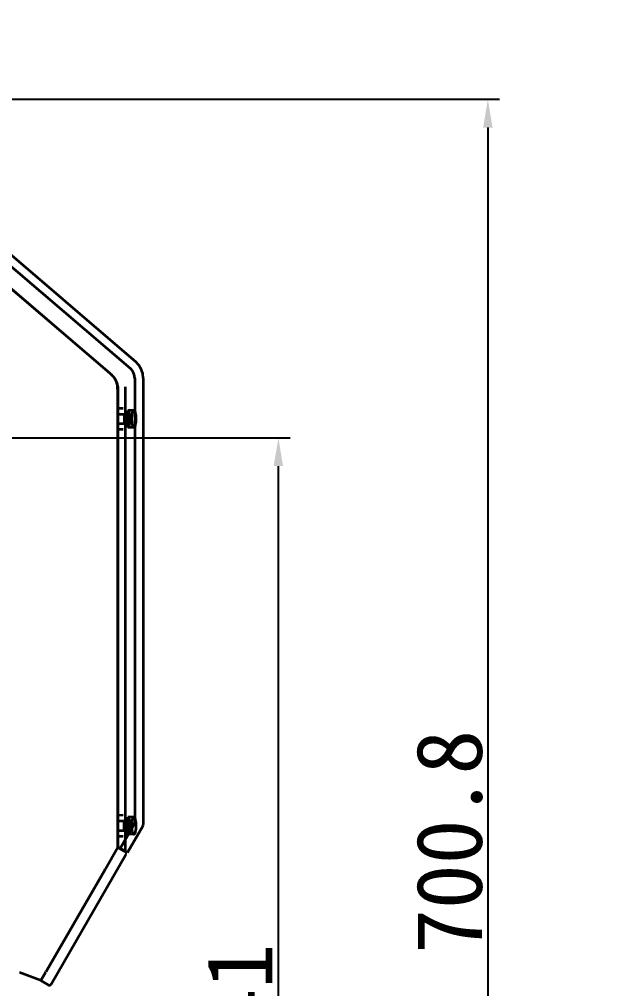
# Model space of a CAD drawing. Header units: millimetres. Extents: x 4086 to 8300, y 123 to 1549.
# Drawn here: x 7059.6 to 7123.7, y 947 to 1049.9 of the extents above; entities that cross this region are included whole.
import ezdxf

# ---------------------------------------------------------------- set-up
doc = ezdxf.new("R2010")
doc.units = ezdxf.units.MM
doc.linetypes.add('PHANTOM', pattern=[0.8, 0.45, -0.05, 0.1, -0.05, 0.1, -0.05])
doc.layers.add('00_COMPONENTS', color=7, linetype='Continuous')
doc.layers.add('标注', color=7, linetype='Continuous', lineweight=25)
doc.layers.add('粗线', color=7, linetype='PHANTOM', lineweight=35)
doc.styles.get("Standard").update_dxf_attribs({"font": 'simsun.ttc'})
doc.dimstyles.new('直线标注', dxfattribs={"dimtxt": 7, "dimasz": 3, "dimexe": 1.25, "dimexo": 0.625, "dimtad": 1, "dimlfac": 4, "dimdsep": 46, "dimtxsty": 'Standard', "dimcen": 2.5, "dimadec": 0, "dimazin": 0, "dimtm": 1e-09, "dimtfac": 1, "dimtmove": 0, "dimatfit": 3, "dimfxl": 1, "dimarcsym": 0})

# ---------------------------------------------------------------- blocks, each defined once
blk = doc.blocks.new('*D2402')
at = {"layer": 'Defpoints', "color": 0}
for p in [(6954.8, 1144), (7162.41, 1144), (7003.18, 883.78)]:
    blk.add_point(p, dxfattribs=at)
at = {"layer": '标注', "color": 0, "linetype": 'Continuous', "lineweight": -2}
for p, q in [((6955.43, 1144), (7163.66, 1144)), ((7162.41, 886.78), (7162.41, 1141)), ((7003.8, 883.78), (7163.66, 883.78))]:
    blk.add_line(p, q, dxfattribs=at)
at = {"layer": '标注', "color": 0}
for points in [[(7162.91, 1141), (7161.91, 1141), (7162.41, 1144)], [(7161.91, 886.78), (7162.91, 886.78), (7162.41, 883.78)]]:
    blk.add_solid(points, dxfattribs=at)
at = {"layer": '标注', "color": 0, "insert": (7154.74, 1014.31), "char_height": 7, "attachment_point": 2, "rotation": 90}
blk.add_mtext('Maximum 1157', dxfattribs=at)
blk = doc.blocks.new('*D2415')
at = {"layer": 'Defpoints', "color": 0}
for p in [(6857.35, 1059.77), (7136.55, 1059.77), (6991.74, 883.78)]:
    blk.add_point(p, dxfattribs=at)
at = {"layer": '标注', "color": 0, "linetype": 'Continuous', "lineweight": -2}
for p, q in [((6857.97, 1059.77), (7137.8, 1059.77)), ((7136.55, 886.78), (7136.55, 1056.77)), ((6992.36, 883.78), (7137.8, 883.78))]:
    blk.add_line(p, q, dxfattribs=at)
at = {"layer": '标注', "color": 0}
for points in [[(7137.05, 1056.77), (7136.05, 1056.77), (7136.55, 1059.77)], [(7136.05, 886.78), (7137.05, 886.78), (7136.55, 883.78)]]:
    blk.add_solid(points, dxfattribs=at)
at = {"layer": '标注', "color": 0, "insert": (7128.92, 971.77), "char_height": 7, "attachment_point": 2, "rotation": 90}
blk.add_mtext('784.2', dxfattribs=at)
blk = doc.blocks.new('*D2418')
at = {"layer": 'Defpoints', "color": 0}
for p in [(7015.55, 1005.5), (7087.1, 1005.5), (7003.18, 883.78)]:
    blk.add_point(p, dxfattribs=at)
at = {"layer": '标注', "color": 0, "linetype": 'Continuous', "lineweight": -2}
for p, q in [((7016.18, 1005.5), (7088.35, 1005.5)), ((7087.1, 886.78), (7087.1, 1002.5)), ((7003.8, 883.78), (7088.35, 883.78))]:
    blk.add_line(p, q, dxfattribs=at)
at = {"layer": '标注', "color": 0}
for points in [[(7087.6, 1002.5), (7086.6, 1002.5), (7087.1, 1005.5)], [(7086.6, 886.78), (7087.6, 886.78), (7087.1, 883.78)]]:
    blk.add_solid(points, dxfattribs=at)
at = {"layer": '标注', "color": 0, "insert": (7079.47, 944.64), "char_height": 7, "attachment_point": 2, "rotation": 90}
blk.add_mtext('541', dxfattribs=at)
blk = doc.blocks.new('*D2419')
at = {"layer": 'Defpoints', "color": 0}
for p in [(7035.92, 1041.45), (7003.18, 883.78), (7109.33, 883.78)]:
    blk.add_point(p, dxfattribs=at)
at = {"layer": '标注', "color": 0, "linetype": 'Continuous', "lineweight": -2}
for p, q in [((7036.54, 1041.45), (7110.58, 1041.45)), ((7109.33, 1038.45), (7109.33, 886.78)), ((7003.8, 883.78), (7110.58, 883.78))]:
    blk.add_line(p, q, dxfattribs=at)
at = {"layer": '标注', "color": 0}
for points in [[(7109.83, 1038.45), (7108.83, 1038.45), (7109.33, 1041.45)], [(7108.83, 886.78), (7109.83, 886.78), (7109.33, 883.78)]]:
    blk.add_solid(points, dxfattribs=at)
at = {"layer": '标注', "color": 0, "insert": (7101.7, 962.61), "char_height": 7, "attachment_point": 2, "rotation": 90}
blk.add_mtext('700.8', dxfattribs=at)

msp = doc.modelspace()

# ---------------------------------------------------------------- linework, layer by layer
at = {"layer": '00_COMPONENTS', "linetype": 'Continuous'}
msp.add_arc((7070.7135, 961.37189), 0.225, 330, 60, dxfattribs=at)
at = {"layer": '粗线', "linetype": 'Continuous'}
for p, q in [((7040.49618, 1040.48031), (7071.97234, 1013.56882)), ((7039.91109, 1039.79645), (7071.38739, 1012.88484)), ((7039.52938, 1037.75459), (7069.24138, 1012.35134)), ((7069.22137, 1012.36854), (7039.53786, 1037.74734)), ((7071.86013, 1011.85891), (7071.86013, 964.59989)), ((7072.76013, 1011.85929), (7072.76013, 964.44909)), ((7069.96401, 1011.32891), (7070.04921, 1010.85932)), ((7070.03758, 1010.78055), (7070.01664, 1010.92391)), ((7070.06006, 1010.57427), (7070.06013, 962.0701)), ((7070.85502, 1010.91404), (7070.85502, 961.60713)), ((7070.0612, 962.04207), (7070.0612, 1010.45536)), ((7070.06013, 1008.6451), (7070.62107, 1008.66468)), ((7070.06013, 1008.02635), (7070.73513, 1008.02635)), ((7070.73513, 1008.02635), (7070.73513, 1007.01385)), ((7070.94438, 1007.74992), (7071.35761, 1007.98248)), ((7070.94438, 1007.75495), (7071.35761, 1007.97449)), ((7071.35761, 1007.93831), (7070.94438, 1007.70575)), ((7071.35761, 1007.89698), (7070.94438, 1007.67745)), ((7071.35761, 1007.78801), (7070.94438, 1007.69462)), ((7070.94438, 1007.28524), (7070.94438, 1007.75495)), ((7071.35761, 1007.71737), (7070.94438, 1007.66415)), ((7071.42216, 1007.67099), (7070.94438, 1007.67099)), ((7071.41975, 1007.65205), (7070.94438, 1007.65205)), ((7070.94438, 1007.51242), (7071.35761, 1007.60581)), ((7070.94438, 1007.56906), (7071.35761, 1007.51583)), ((7070.94438, 1007.52777), (7071.35761, 1007.43438)), ((7070.94438, 1007.47114), (7071.35761, 1007.52436)), ((7071.78243, 1008.4201), (7071.12292, 1008.4201)), ((7071.12292, 1006.6201), (7071.12292, 1008.4201)), ((7071.12292, 1007.8724), (7071.12292, 1007.5201)), ((7071.12292, 1007.5201), (7071.12292, 1006.69192)), ((7071.41975, 1007.70449), (7071.42258, 1007.67359)), ((7071.42258, 1007.67148), (7071.41975, 1007.67637)), ((7071.42258, 1007.62539), (7071.41975, 1007.66031)), ((7071.42258, 1007.65504), (7071.41975, 1007.65375)), ((7071.42258, 1007.59995), (7071.41975, 1007.63456)), ((7071.41975, 1007.57945), (7071.42258, 1007.59582)), ((7071.41975, 1007.49417), (7071.42258, 1007.47262)), ((7071.41975, 1007.46074), (7071.42258, 1007.44437)), ((7071.42258, 1007.44024), (7071.41975, 1007.40564)), ((7070.06013, 1007.01385), (7070.73513, 1007.01385)), ((7071.41975, 1007.38815), (7070.94438, 1007.38815)), ((7071.35761, 1007.32282), (7070.94438, 1007.37605)), ((7071.42216, 1007.36921), (7070.94438, 1007.36921)), ((7071.35761, 1007.14321), (7070.94438, 1007.36275)), ((7071.35761, 1007.25218), (7070.94438, 1007.34557)), ((7071.35761, 1007.10188), (7070.94438, 1007.33445)), ((7070.94438, 1007.29027), (7071.35761, 1007.05771)), ((7070.94438, 1007.28524), (7071.35761, 1007.0657)), ((7071.78243, 1006.6201), (7071.12292, 1006.6201)), ((7071.42258, 1007.36871), (7071.41975, 1007.36382)), ((7071.41975, 1007.33571), (7071.42258, 1007.36661)), ((7071.41975, 1007.32813), (7071.42258, 1007.35566)), ((7070.62106, 1006.37551), (7070.06013, 1006.3951)), ((7070.06013, 965.4451), (7070.62107, 965.46468)), ((7070.06013, 964.82635), (7070.73513, 964.82635)), ((7071.86013, 964.59989), (7070.3147, 961.92312)), ((7070.73513, 963.81385), (7070.73513, 964.82635)), ((7070.94438, 964.55263), (7071.35761, 964.75226)), ((7070.94438, 964.54176), (7071.35761, 964.71251)), ((7071.35761, 964.70641), (7070.94438, 964.53979)), ((7071.35761, 964.65025), (7070.94438, 964.51962)), ((7071.35761, 964.64385), (7070.94438, 964.44422)), ((7071.35761, 964.57422), (7070.94438, 964.40347)), ((7070.94438, 964.39808), (7071.35761, 964.56471)), ((7070.94438, 964.08756), (7070.94438, 964.55263)), ((7071.42296, 964.48805), (7070.94438, 964.48805)), ((7070.94438, 964.35394), (7071.35761, 964.48457)), ((7071.42272, 964.48309), (7070.94438, 964.48309)), ((7070.94438, 964.28625), (7071.35761, 964.15562)), ((7070.94438, 964.24211), (7071.35761, 964.07549)), ((7071.35761, 964.06597), (7070.94438, 964.23672)), ((7071.10004, 961.48338), (7072.71491, 964.28041)), ((7071.78243, 965.2201), (7071.12292, 965.2201)), ((7071.12292, 963.4201), (7071.12292, 965.2201)), ((7071.35761, 964.71251), (7071.35926, 964.68348)), ((7071.35761, 964.57422), (7071.35926, 964.59793)), ((7071.35926, 964.58897), (7071.35761, 964.56471)), ((7071.35926, 964.69016), (7071.36025, 964.66026)), ((7071.35926, 964.58897), (7071.36025, 964.62139)), ((7071.36025, 964.66752), (7071.36058, 964.63676)), ((7071.36025, 964.61299), (7071.36058, 964.64459)), ((7071.41975, 964.5084), (7071.42258, 964.49056)), ((7071.42258, 964.49013), (7071.41975, 964.50724)), ((7071.42258, 964.37202), (7071.41975, 964.40521)), ((7071.42258, 964.33546), (7071.41975, 964.37012)), ((7071.41975, 964.31177), (7071.42258, 964.33785)), ((7071.41975, 964.32842), (7071.42258, 964.30235)), ((7071.41975, 964.27008), (7071.42258, 964.30474)), ((7072.71492, 964.28042), (7072.74922, 964.36482)), ((7072.74922, 964.36482), (7072.76013, 964.44908)), ((7070.06013, 963.81385), (7070.73513, 963.81385)), ((7070.62106, 963.17551), (7070.06013, 963.1951)), ((7071.35761, 963.99634), (7070.94438, 964.19598)), ((7071.42272, 964.15711), (7070.94438, 964.15711)), ((7071.42296, 964.15215), (7070.94438, 964.15215)), ((7071.35761, 963.98994), (7070.94438, 964.12057)), ((7071.35761, 963.93378), (7070.94438, 964.1004)), ((7070.94438, 964.09843), (7071.35761, 963.92769)), ((7070.94438, 964.08756), (7071.35761, 963.88793)), ((7071.78243, 963.4201), (7071.12292, 963.4201)), ((7071.35761, 964.06597), (7071.35926, 964.04226)), ((7071.35926, 963.95671), (7071.35761, 963.92769)), ((7071.36025, 963.97993), (7071.35926, 963.95003)), ((7071.36058, 963.9956), (7071.36025, 964.0272)), ((7071.36058, 964.00344), (7071.36025, 963.97267)), ((7071.42258, 964.15006), (7071.41975, 964.13296)), ((7071.41975, 964.12657), (7071.42258, 964.14987)), ((7071.41975, 964.13179), (7071.42258, 964.14964)), ((7062.96923, 947.50842), (7070.90836, 961.25939)), ((7068.74144, 959.75618), (7070.0612, 962.04207)), ((7070.826, 961.56674), (7070.04658, 962.01674)), ((7071.09412, 961.47312), (7070.06013, 962.0701))]:
    msp.add_line(p, q, dxfattribs=at)
at = {"layer": '粗线', "color": 6, "linetype": 'Continuous'}
for p, q in [((7069.50961, 1012.09773), (7069.77903, 1011.74746)), ((7069.77865, 1011.74807), (7069.96424, 1011.32822))]:
    msp.add_line(p, q, dxfattribs=at)
at = {"layer": '粗线', "color": 7, "linetype": 'Continuous'}
for p, q in [((7062.44633, 948.84955), (7068.70438, 959.68882)), ((7062.36481, 948.71493), (7062.41134, 948.79384)), ((7062.41134, 948.79384), (7062.43298, 948.82947)), ((7062.43298, 948.82947), (7062.44633, 948.84955)), ((7061.89678, 947.90088), (7059.61354, 948.73191)), ((7061.88245, 947.87606), (7062.376, 948.73091)), ((7061.88245, 947.87606), (7062.66188, 947.42606))]:
    msp.add_line(p, q, dxfattribs=at)
at = {"layer": '粗线', "linetype": 'Continuous'}
for points in [[(7071.86011, 1011.85871), (7071.80443, 1012.24243), (7071.64275, 1012.59332), (7071.3874, 1012.88481)], [(7072.76011, 1011.85871), (7072.70761, 1012.3419), (7072.5537, 1012.80011), (7072.3054, 1013.21497), (7071.97226, 1013.56887)], [(7070.04921, 1010.85932), (7070.05691, 1010.71898), (7070.06006, 1010.57427)], [(7071.36058, 1007.96207), (7071.36025, 1007.96925), (7071.35926, 1007.97606), (7071.35761, 1007.98248)], [(7071.36058, 1007.93731), (7071.36025, 1007.95006), (7071.35926, 1007.96246), (7071.35761, 1007.97449)], [(7071.35761, 1007.93831), (7071.35926, 1007.94659), (7071.36025, 1007.95451), (7071.36058, 1007.96207)], [(7071.35761, 1007.89698), (7071.35926, 1007.91076), (7071.36025, 1007.92421), (7071.36058, 1007.93731)], [(7071.35761, 1007.78801), (7071.35926, 1007.75804), (7071.36025, 1007.72789), (7071.36058, 1007.69758)], [(7071.35761, 1007.71737), (7071.38467, 1007.69648), (7071.40541, 1007.67524), (7071.41975, 1007.65375)], [(7071.35761, 1007.71737), (7071.35926, 1007.68545), (7071.36025, 1007.6534), (7071.36058, 1007.62125)], [(7071.36058, 1007.69758), (7071.36025, 1007.66712), (7071.35926, 1007.63652), (7071.35761, 1007.60581)], [(7071.36058, 1007.62125), (7071.36025, 1007.58902), (7071.35926, 1007.55672), (7071.35761, 1007.52436)], [(7071.41975, 1007.57945), (7071.40541, 1007.55796), (7071.38467, 1007.53672), (7071.35761, 1007.51583)], [(7071.41975, 1007.46074), (7071.40541, 1007.48224), (7071.38466, 1007.50348), (7071.35761, 1007.52436)], [(7071.36058, 1007.41894), (7071.36025, 1007.45118), (7071.35926, 1007.48348), (7071.35761, 1007.51583)], [(7071.41975, 1007.71206), (7071.42258, 1007.68453), (7071.42258, 1007.65504)], [(7071.41975, 1007.54602), (7071.42258, 1007.56758), (7071.42258, 1007.62539)], [(7071.42258, 1007.47262), (7071.42258, 1007.4148), (7071.41975, 1007.37988)], [(7071.36058, 1007.34261), (7071.36025, 1007.37308), (7071.35926, 1007.40367), (7071.35761, 1007.43438)], [(7071.35761, 1007.32282), (7071.35926, 1007.35475), (7071.36025, 1007.38679), (7071.36058, 1007.41894)], [(7071.35761, 1007.32282), (7071.38466, 1007.3437), (7071.40541, 1007.36494), (7071.41975, 1007.38644)], [(7071.35761, 1007.25218), (7071.35926, 1007.28215), (7071.36025, 1007.3123), (7071.36058, 1007.34261)], [(7071.35761, 1007.14321), (7071.35926, 1007.12943), (7071.36025, 1007.11598), (7071.36058, 1007.10288)], [(7071.36058, 1007.10288), (7071.36025, 1007.09013), (7071.35926, 1007.07773), (7071.35761, 1007.0657)], [(7071.35761, 1007.10188), (7071.35926, 1007.0936), (7071.36025, 1007.08568), (7071.36058, 1007.07813)], [(7071.36058, 1007.07813), (7071.36025, 1007.07094), (7071.35926, 1007.06414), (7071.35761, 1007.05771)], [(7071.42258, 1007.35566), (7071.42258, 1007.38516), (7071.41975, 1007.38644)], [(7071.36058, 964.69949), (7071.36025, 964.71741), (7071.35926, 964.73501), (7071.35761, 964.75226)], [(7071.35761, 964.64385), (7071.35926, 964.6627), (7071.36025, 964.68125), (7071.36058, 964.69949)], [(7071.35761, 964.65025), (7071.35926, 964.62318), (7071.36025, 964.59588), (7071.36058, 964.56835)], [(7071.36058, 964.56835), (7071.36025, 964.54061), (7071.35926, 964.51268), (7071.35761, 964.48457)], [(7071.41975, 964.51363), (7071.42258, 964.49033), (7071.42258, 964.48319), (7071.41975, 964.4941)], [(7071.42258, 964.37202), (7071.42258, 964.26818), (7071.41975, 964.23498)], [(7071.36058, 964.07184), (7071.36025, 964.09958), (7071.35926, 964.12751), (7071.35761, 964.15562)], [(7071.36025, 964.0188), (7071.35926, 964.05122), (7071.35761, 964.07549)], [(7071.35761, 963.98994), (7071.35926, 964.01701), (7071.36025, 964.04431), (7071.36058, 964.07184)], [(7071.35761, 963.99634), (7071.35926, 963.97749), (7071.36025, 963.95894), (7071.36058, 963.9407)], [(7071.36058, 963.9407), (7071.36025, 963.92278), (7071.35926, 963.90519), (7071.35761, 963.88793)], [(7071.42258, 964.14964), (7071.42258, 964.157), (7071.41975, 964.14609)]]:
    msp.add_lwpolyline(points, dxfattribs=at)
at = {"layer": '粗线', "color": 6, "linetype": 'Continuous'}
msp.add_lwpolyline([(7069.24138, 1012.35134), (7069.38086, 1012.22518), (7069.50961, 1012.09773)], dxfattribs=at)
at = {"layer": '粗线', "color": 7, "linetype": 'Continuous'}
msp.add_lwpolyline([(7068.70438, 959.68882), (7068.7149, 959.71011), (7068.72282, 959.73319), (7068.7277, 959.75638)], dxfattribs=at)
for centre, radius, start, end in [((7066.60678, 1009.3052), 4.02742, 44.0346283, 49.5188564), ((7062.77438, 947.62092), 0.225, 240, 330)]:
    msp.add_arc(centre, radius, start, end, dxfattribs=at)
at = {"layer": '粗线', "color": 6, "linetype": 'Continuous'}
msp.add_arc((7066.55198, 1009.23847), 4.11375, 44.0310469, 49.5202414, dxfattribs=at)
at = {"layer": '粗线', "linetype": 'Continuous'}
for centre, radius, start, end in [((7067.8112, 1010.45536), 2.25, 0, 8.3100036), ((7065.72188, 1010.5516), 4.33825, 359.9710397, 4.0674681), ((7069.97384, 1007.52172), 1.45849, 18.4512078, 38.0191903), ((7069.97024, 1007.5202), 1.46236, 10.015676, 37.9792492), ((7069.97462, 1007.52191), 1.45769, 17.6303189, 18.4192328), ((7069.97159, 1007.51944), 1.46092, 322.0053127, 350.0869526), ((7069.96985, 1007.52028), 1.46283, 322.0213408, 342.3264555), ((7069.97048, 964.32028), 1.46212, 6.5916503, 37.9825546), ((7069.97175, 964.31943), 1.46076, 322.001902, 353.4241095)]:
    msp.add_arc(centre, radius, start, end, dxfattribs=at)
at = {"layer": '粗线', "color": 7, "linetype": 'Continuous'}
msp.add_open_spline([(7069.50217, 1012.10463), (7069.65333, 1011.94801), (7069.90428, 1011.57936), (7070.00087, 1011.14196), (7070.01664, 1010.92391)], degree=3, knots=[0, 0, 0, 0, 0.500000018, 1, 1, 1, 1], dxfattribs=at)
at = {"layer": '粗线', "linetype": 'Continuous'}
for points, knots in [([(7070.04921, 1010.85932), (7070.03795, 1011.01658), (7069.98421, 1011.3289), (7069.7974, 1011.75333), (7069.61035, 1011.99335), (7069.50961, 1012.09773)], [0, 0, 0, 0, 0.343549722, 0.683905555, 1, 1, 1, 1]), ([(7072.01485, 1007.5201), (7072.01485, 1007.63422), (7072.00762, 1007.84642), (7071.95864, 1008.12861), (7071.91254, 1008.32363), (7071.78219, 1008.45441), (7071.64667, 1008.32407), (7071.58701, 1008.13049), (7071.52697, 1007.84667), (7071.51649, 1007.63405), (7071.51649, 1007.5201)], [0, 0, 0, 0, 0.176396072, 0.328510583, 0.436985725, 0.496943101, 0.559035313, 0.670712788, 0.823875985, 1, 1, 1, 1]), ([(7071.51649, 1007.5201), (7071.51649, 1007.40712), (7071.52684, 1007.19644), (7071.58582, 1006.91332), (7071.64528, 1006.72022), (7071.77898, 1006.58545), (7071.91225, 1006.71412), (7071.95802, 1006.90995), (7072.00763, 1007.19233), (7072.01485, 1007.40541), (7072.01485, 1007.5201)], [0, 0, 0, 0, 0.174629175, 0.326493914, 0.439063156, 0.502245202, 0.562003333, 0.670290559, 0.822731733, 1, 1, 1, 1]), ([(7072.01485, 964.3201), (7072.01485, 964.43422), (7072.00762, 964.64642), (7071.95864, 964.92861), (7071.91254, 965.12363), (7071.78219, 965.25441), (7071.64667, 965.12407), (7071.58701, 964.93049), (7071.52697, 964.64667), (7071.51649, 964.43405), (7071.51649, 964.3201)], [0, 0, 0, 0, 0.176396072, 0.328510583, 0.436985725, 0.496943101, 0.559035313, 0.670712788, 0.823875985, 1, 1, 1, 1]), ([(7071.51649, 964.3201), (7071.51649, 964.20712), (7071.52684, 963.99644), (7071.58582, 963.71332), (7071.64528, 963.52022), (7071.77898, 963.38545), (7071.91225, 963.51412), (7071.95802, 963.70995), (7072.00763, 963.99233), (7072.01485, 964.20541), (7072.01485, 964.3201)], [0, 0, 0, 0, 0.174629175, 0.326493914, 0.439063156, 0.502245202, 0.562003333, 0.670290559, 0.822731733, 1, 1, 1, 1])]:
    msp.add_open_spline(points, degree=3, knots=knots, dxfattribs=at)
for points in [[(7071.35761, 1007.78801), (7071.38484, 1007.75526), (7071.40776, 1007.71724), (7071.41975, 1007.67637)], [(7071.41975, 1007.49417), (7071.40776, 1007.53504), (7071.38484, 1007.57306), (7071.35761, 1007.60581)], [(7071.41975, 1007.54602), (7071.40776, 1007.50515), (7071.38484, 1007.46713), (7071.35761, 1007.43438)], [(7071.41975, 1007.66031), (7071.41234, 1007.72322), (7071.40472, 1007.78698), (7071.38466, 1007.84706)], [(7071.41975, 1007.63456), (7071.41233, 1007.69401), (7071.40464, 1007.75436), (7071.38466, 1007.81085)], [(7071.41975, 1007.70449), (7071.41236, 1007.76716), (7071.40482, 1007.8307), (7071.38483, 1007.89056)], [(7071.41975, 1007.71206), (7071.41235, 1007.7713), (7071.40474, 1007.83144), (7071.38483, 1007.88772)], [(7071.35761, 1007.25218), (7071.38484, 1007.28493), (7071.40776, 1007.32295), (7071.41975, 1007.36382)], [(7071.35761, 1007.05771), (7071.37769, 1007.11783), (7071.39799, 1007.17881), (7071.4054, 1007.24176)], [(7071.35761, 1007.0657), (7071.37764, 1007.12233), (7071.39796, 1007.17984), (7071.4054, 1007.23945)], [(7071.41975, 1007.40564), (7071.41233, 1007.34618), (7071.40464, 1007.28583), (7071.38466, 1007.22935)], [(7071.41975, 1007.37988), (7071.41234, 1007.31698), (7071.40472, 1007.25321), (7071.38466, 1007.19313)], [(7071.35761, 964.70641), (7071.37737, 964.66403), (7071.39782, 964.62066), (7071.40541, 964.57451)], [(7071.35761, 964.65025), (7071.37702, 964.61761), (7071.39762, 964.58401), (7071.40541, 964.54684)], [(7071.41975, 964.40521), (7071.41231, 964.45941), (7071.40449, 964.51454), (7071.38466, 964.56552)], [(7071.41975, 964.37012), (7071.41227, 964.4167), (7071.40419, 964.46428), (7071.38466, 964.50723)], [(7071.41975, 964.36553), (7071.41227, 964.41102), (7071.40414, 964.45753), (7071.38466, 964.49932)], [(7071.41975, 964.32842), (7071.41218, 964.3645), (7071.4035, 964.40162), (7071.38466, 964.43331)], [(7071.41975, 964.27008), (7071.41227, 964.2235), (7071.40419, 964.17591), (7071.38466, 964.13297)], [(7071.41975, 964.23498), (7071.41231, 964.18079), (7071.40449, 964.12565), (7071.38466, 964.07467)], [(7071.41975, 964.31177), (7071.41218, 964.2757), (7071.40351, 964.23859), (7071.38467, 964.2069)], [(7071.41975, 964.27466), (7071.41227, 964.22918), (7071.40415, 964.18268), (7071.38467, 964.1409)], [(7071.41975, 964.51363), (7071.41234, 964.56762), (7071.4046, 964.62256), (7071.38483, 964.67336)], [(7071.41975, 964.5084), (7071.4123, 964.55481), (7071.4043, 964.60223), (7071.38483, 964.64502)], [(7071.35761, 963.98994), (7071.37701, 964.02257), (7071.39761, 964.05617), (7071.40541, 964.09332)], [(7071.35761, 963.93378), (7071.37736, 963.97616), (7071.39782, 964.01952), (7071.40541, 964.06565)], [(7071.35761, 963.92769), (7071.37739, 963.97118), (7071.39783, 964.01564), (7071.4054, 964.06282)], [(7071.35761, 963.88793), (7071.37756, 963.93921), (7071.39792, 963.99141), (7071.4054, 964.04592)]]:
    msp.add_open_spline(points, degree=3, dxfattribs=at)

# ---------------------------------------------------------------- dimensions: what is measured, and where the dimension line sits
at = {"layer": '标注', "linetype": 'Continuous'}
for base, p1, p2, angle, text, picture, middle in [((7162.40528, 1144.00404), (7003.17995, 883.77588), (6954.80492, 1144.00404), 90, 'Maximum 1157', '*D2402', (7162.40528, 1014.30523)), ((7136.54603, 1059.77088), (6991.73693, 883.77588), (6857.34757, 1059.77088), 90, '784.2', '*D2415', (7136.54603, 971.77338)), ((7109.32574, 883.77585), (7035.9175, 1041.44968), (7003.17995, 883.77588), 269.9999819, '700.8', '*D2419', (7109.32577, 962.61274)), ((7087.09589, 1005.50088), (7003.17995, 883.77588), (7015.55495, 1005.50088), 90, '541', '*D2418', (7087.09589, 944.63838))]:
    dim = msp.add_linear_dim(base=base, p1=p1, p2=p2, angle=angle, text=text, dimstyle='直线标注', override={"dimtxsty": 'Standard'}, dxfattribs=at)
    dim.commit()
    dim.dimension.update_dxf_attribs({"geometry": picture, "text_midpoint": middle, "dimtype": 160})

doc.saveas('drawing.dxf')
